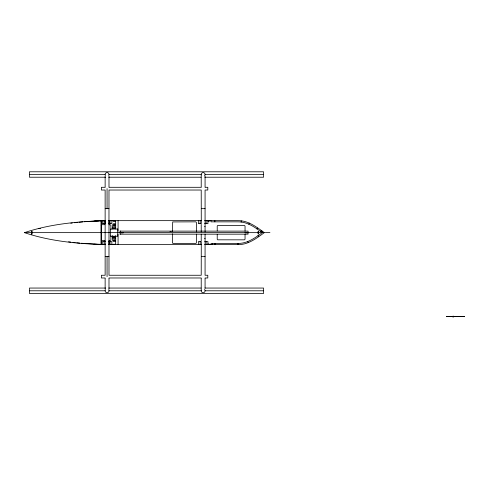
<?xml version="1.0" encoding="UTF-8"?>
<svg xmlns="http://www.w3.org/2000/svg" width="489" height="489" viewBox="0 0 489 489"><rect width="100%" height="100%" fill="white"/><g stroke="black" fill="none" stroke-linecap="round" stroke-linejoin="round"><path stroke-width="0.73" d="M104.065 223.65L104.065 220.735M105.135 187.299L101.388 187.299L101.388 190.025L105.135 190.025L105.135 232.642L105.135 275.258L101.388 275.258L101.388 277.978L105.135 277.978M198.351 244.634L198.351 241.633L201.285 241.633L201.217 275.258L108.992 275.258L108.992 221.401M108.968 223.65L108.992 190.025L201.217 190.025L201.285 223.65L198.351 223.65L198.351 220.649M101.174 244.494L101.174 220.79L101.199 244.494C75.318 243.571 49.163 240.955 24.493 232.654L24.45 232.642C49.126 224.335 75.282 221.713 101.168 220.79M101.199 225.276L101.645 224.696L104.952 224.677M113.552 225.172C113.534 224.292 114.976 224.488 114.732 225.325C114.157 226.633 112.47 224.39 114.75 225.172M113.552 228.167L114.151 227.568L114.67 228.467L113.729 228.595L113.552 228.167L114.75 228.167M113.552 237.116C113.534 236.236 114.976 236.425 114.732 237.269C114.157 238.577 112.47 236.334 114.75 237.116M113.552 240.111L114.151 239.512L114.67 240.411L113.729 240.533L113.552 240.111L114.75 240.111M452.582 316.462C453.7 318.816 453.878 314.458 452.557 316.738M241.138 222.061L241.321 220.875M248.797 224.17L249.298 223.082M256.957 229.011L257.642 228.027M260.509 231.468L261.193 230.478M204.512 220.649L238.1 220.649C248.186 220.502 256.603 227.018 264.323 232.642C256.603 238.265 248.186 244.775 238.1 244.634L204.512 244.634M261.004 231.804L262.177 231.163M207.947 221.431L211.022 220.649L211.022 221.847L238.07 221.847C247.293 221.725 255.16 227.397 262.214 232.642C255.16 237.886 247.293 243.559 238.07 243.43L211.022 243.43L211.022 244.634L207.947 243.852M70.789 223.216L72.268 223.021M74.493 222.746L77.47 222.403M78.961 222.244L82.72 221.884M84.224 221.749L98.87 220.851M94.084 221.071L104.793 220.698M31.571 231.315L31.932 231.303L31.932 233.98L31.571 233.98L31.571 231.303L31.932 231.303M108.925 220.667L201.285 220.649M105.392 220.716L102.268 220.759L102.268 223.65L105.343 223.65L105.135 221.401M110.062 220.649L108.552 220.673L110.043 220.649L110.062 223.65M206.132 223.65L206.144 220.649M29.462 174.506L105.135 174.506A1.932 1.925 0 0 1 107.06 172.574A1.932 1.925 0 0 1 108.992 174.506A1.932 1.925 0 0 1 108.735 175.472M108.992 174.506L201.217 174.506A1.932 1.925 0 0 1 203.149 172.574A1.932 1.925 0 0 1 205.08 174.506L263.559 174.506M105.716 177.226L29.462 177.226L29.462 171.786L263.559 171.786L263.559 177.226L204.848 177.226M108.766 177.226L201.034 177.226M108.992 187.299L201.217 187.299M205.074 187.299L207.801 187.299L207.801 190.025L205.074 190.025L205.074 231.89M107.06 208.656L107.06 188.613M105.147 208.656L108.992 208.656M201.706 208.656L205.074 208.656M113.552 220.832L114.75 220.832M108.699 223.65L111.859 223.65L111.859 220.649M204.518 223.65L207.947 223.65L207.947 220.649M109.194 223.65L109.793 223.65M108.87 224.677L110.85 224.977L110.93 229.365M204.555 226.645L205.074 226.645M38.435 228.571L40.459 228.571M120.111 231.12L248.057 231.12L248.057 234.164L120.111 234.164M170.001 231.444L171.199 231.444M31.571 231.774L31.932 231.774M258.143 231.774L258.504 231.774M24.45 232.642L264.323 232.642M265.319 232.642L269.934 232.642M31.571 233.51L31.932 233.51M258.143 233.51L258.504 233.51M204.555 238.638L205.074 238.638M104.952 240.606L101.645 240.582L101.199 240.007M108.87 240.606L110.85 240.307L110.93 235.912M105.392 241.633L102.268 241.633L102.268 244.518L105.392 244.567M108.699 241.633L111.859 241.633L111.859 244.634M204.634 241.633L207.947 241.633L207.947 244.634M113.552 244.451L114.75 244.451M108.968 241.633L108.968 244.616L201.285 244.634M108.986 256.621L105.196 256.621M201.706 256.621L205.074 256.621M108.992 277.978L201.217 277.978M205.074 277.978L207.801 277.978L207.801 275.258L205.074 275.258L205.074 234.139M105.716 288.052L29.462 288.052L29.462 293.498L263.559 293.498L263.559 288.052L204.848 288.052M108.766 288.052L201.034 288.052M29.462 290.778L105.135 290.778A1.932 1.925 0 0 0 107.06 292.709A1.932 1.925 0 0 0 108.992 290.778A1.932 1.925 0 0 0 108.735 289.812M108.992 290.778L201.217 290.778A1.932 1.925 0 0 0 203.149 292.709A1.932 1.925 0 0 0 205.08 290.778L263.559 290.778M446.555 316.615L464.55 316.615M206.132 241.633L206.144 244.634M107.06 256.621L107.06 276.67M108.546 244.616L110.043 244.634L110.062 241.633M108.992 244.616L110.062 244.634L108.552 244.61M104.793 244.586L81.217 243.253M31.571 233.962L31.932 233.98M94.084 244.213L98.87 244.433M79.713 243.106L76.724 242.788M73.002 242.361L75.233 242.617M68.582 241.774L70.789 242.067M257.941 235.588L258.626 236.572M247.782 241.523L248.186 242.654M238.638 243.406L238.699 244.604M105.135 243.883L105.135 244.561M104.065 241.633L104.065 244.549M258.32 232.043L258.32 233.241M247.348 232.458L247.348 232.819M246.48 232.458L246.48 232.819M245.612 232.458L245.612 232.819M245.044 231.175L245.044 226.046L244.445 225.447L217.666 225.466L217.226 226.046L217.226 230.918M245.044 234.109L245.044 239.237L244.445 239.836L217.666 239.818L217.226 239.237L217.226 234.359M237.501 243.43L237.501 244.634M215.099 243.43L215.099 244.634M214.86 220.649L214.86 221.847M214.86 243.43L214.86 244.634M212.544 243.43L212.544 244.634M205.074 176.083L205.074 186.963M205.074 278.32L205.074 288.296M201.217 175.368L201.217 186.963M201.217 224.396L201.217 231.89M201.217 234.139L201.217 240.888M201.217 278.32L201.217 289.916M200.148 220.649L200.148 223.65M200.148 241.633L200.148 244.634M196.382 231.884L196.382 222.446L195.783 221.847L172.703 221.927L172.403 231.56M196.382 234.152L196.382 242.831L195.936 243.412L173.002 243.43L172.403 242.831L172.403 233.724M122.88 232.458L122.88 232.819M122.012 232.458L122.012 232.819M121.144 232.458L121.144 232.819M120.111 230.875L120.111 234.402M118.075 220.649L118.075 231.144M118.075 234.139L118.075 244.634M115.673 220.649L115.673 228.907M115.673 235.625L115.673 244.634M115.49 220.649L115.49 221.01L112.812 221.01L112.812 220.649M115.49 244.634L115.49 244.274L112.812 244.274L112.812 244.634M115.019 220.649L115.019 221.01M115.019 244.274L115.019 244.634M114.151 220.649L114.151 221.01M114.151 244.274L114.151 244.634M113.283 220.649L113.283 221.01M113.283 244.274L113.283 244.634M112.629 228.907L112.629 225.172A1.522 1.522 0 0 1 114.151 223.65A1.522 1.522 0 0 1 115.673 225.172M112.629 235.625L112.629 240.111A1.522 1.522 0 0 0 114.151 241.633A1.522 1.522 0 0 0 115.673 240.111M108.992 176.083L108.992 186.963M108.992 278.32L108.992 289.195M105.135 176.083L105.135 186.963M105.135 278.32L105.135 289.195M31.754 232.043L31.754 233.241M115.673 237.116A1.522 1.522 0 0 1 114.151 238.638A1.522 1.522 0 0 1 112.629 237.116M112.629 228.167A1.522 1.522 0 0 1 114.151 226.645A1.522 1.522 0 0 1 115.673 228.167M105.129 290.778A1.932 1.925 0 0 1 105.386 289.812M201.217 290.778A1.932 1.925 0 0 1 201.279 290.277M204.512 289.409A1.932 1.925 0 0 1 205.08 290.778M205.08 174.506A1.932 1.925 0 0 1 204.512 175.875M201.279 175.007A1.932 1.925 0 0 1 201.217 174.506M105.386 175.472A1.932 1.925 0 0 1 105.129 174.506M117.751 229.041L110.557 229.041L110.557 236.236L117.751 236.236L117.751 229.041M258.504 231.303L258.143 231.303L258.143 233.98L258.504 233.98L258.504 231.303M123.35 232.458L120.673 232.458L120.673 232.819L123.35 232.819L123.35 232.458M247.819 232.458L245.142 232.458L245.142 232.819L247.819 232.819L247.819 232.458M464.55 316.499L446.555 316.499L464.55 316.499"/></g></svg>
